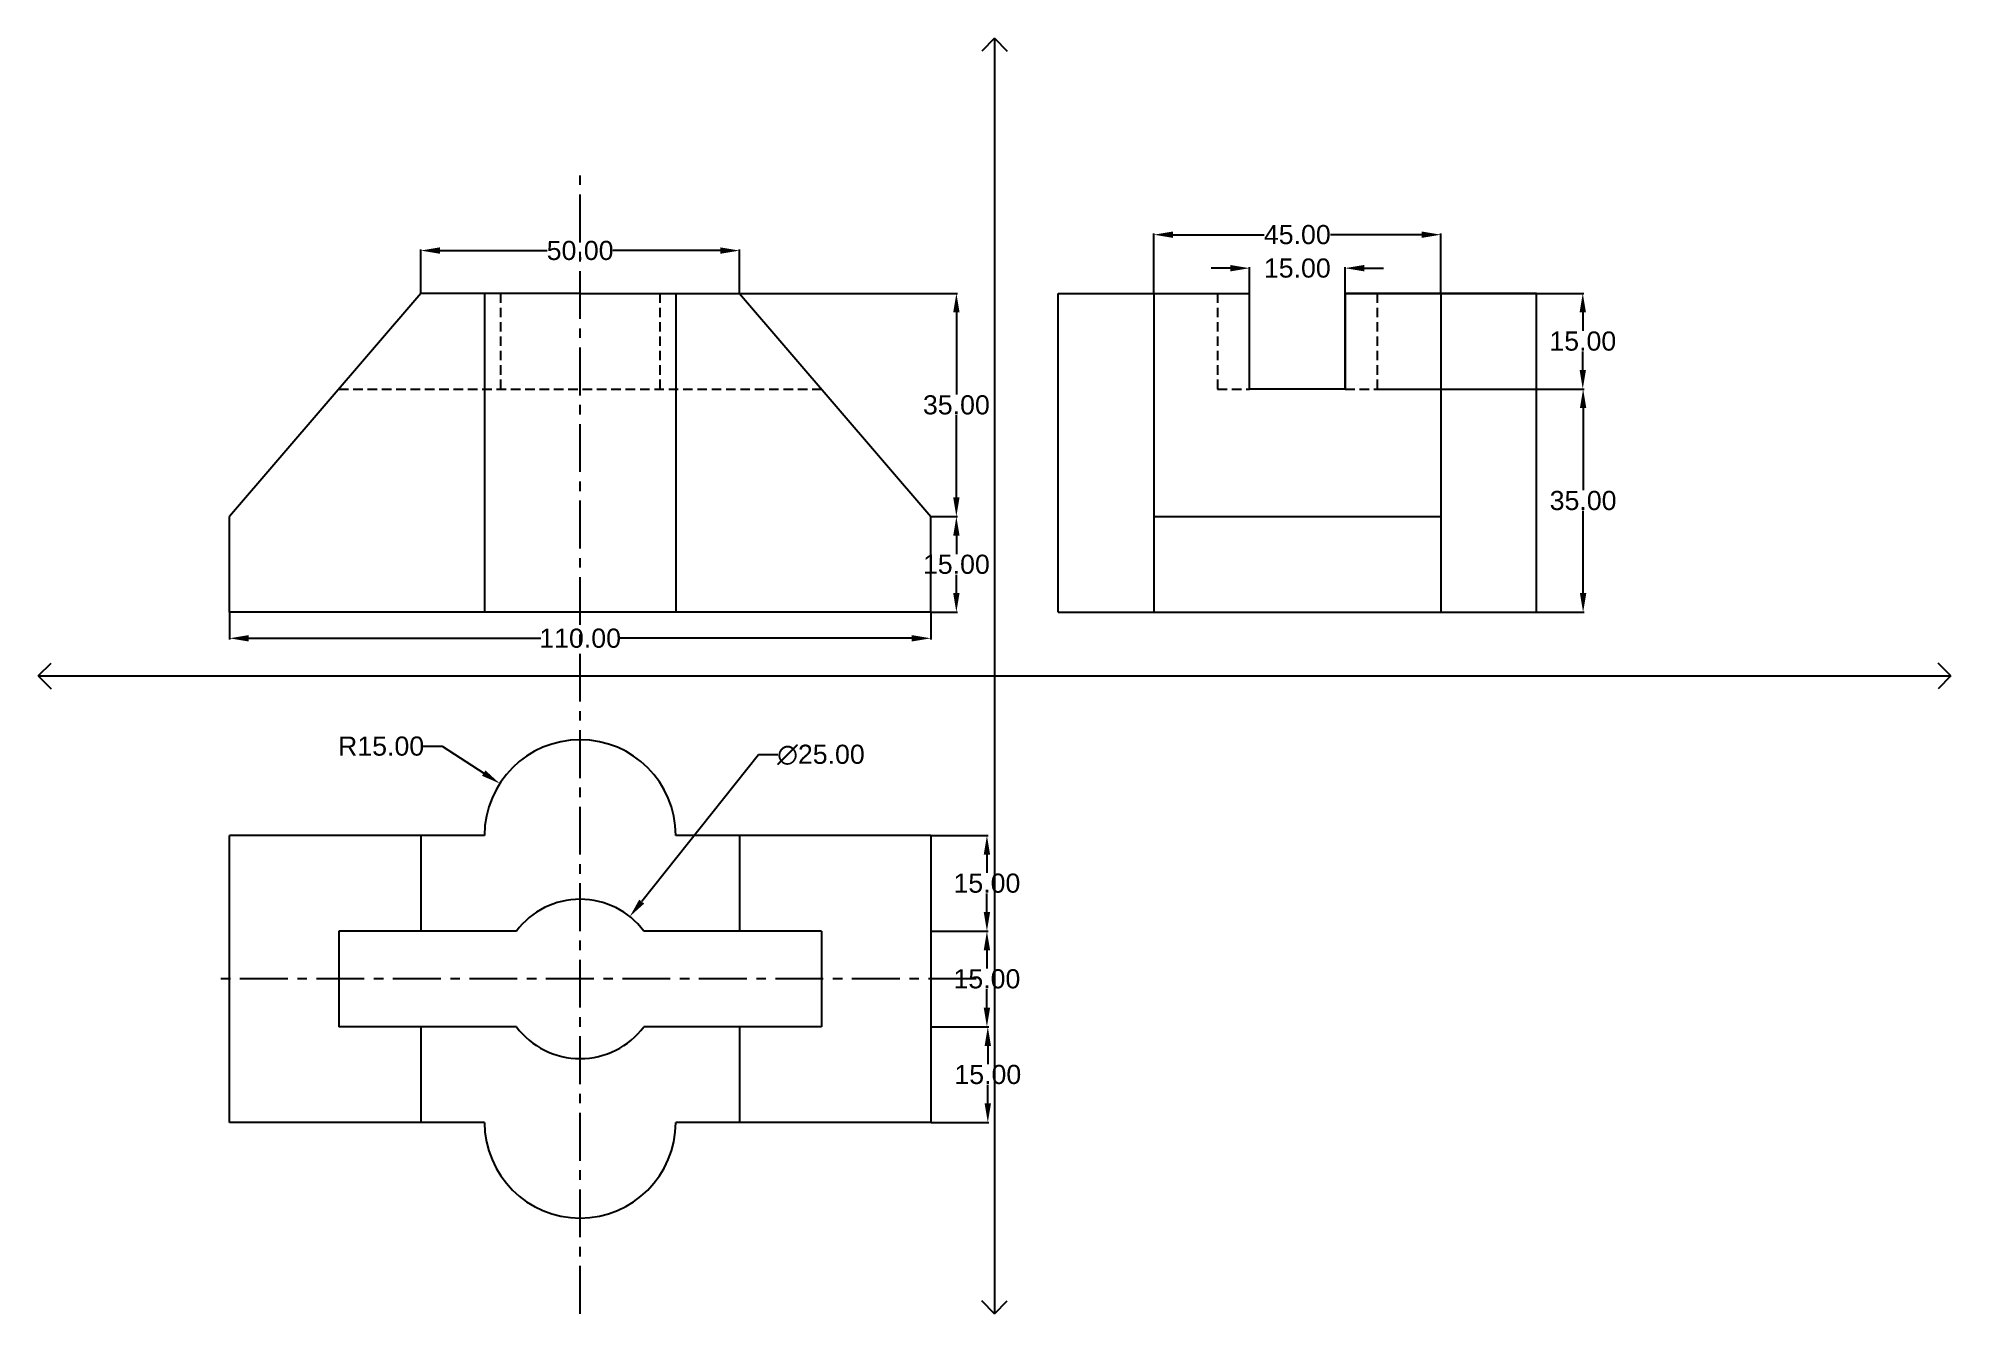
# Model space of a CAD drawing. Header units: millimetres. Extents: x -150 to 150, y -100 to 100.
import ezdxf

# ---------------------------------------------------------------- set-up
doc = ezdxf.new("R2010")
doc.units = ezdxf.units.MM
doc.header["$LTSCALE"] = 3
doc.header["$MEASUREMENT"] = 0
doc.linetypes.add('CENTERX2', pattern=[4, 2.5, -0.5, 0.5, -0.5])
doc.linetypes.add('HIDDENX2', pattern=[0.75, 0.5, -0.25])
doc.styles.get("Standard").update_dxf_attribs({"font": 'arial.ttf'})
doc.dimstyles.get("Standard").update_dxf_attribs({"dimtxt": 3, "dimasz": 3, "dimexe": 0.18, "dimexo": 0.0625, "dimgap": 0.09, "dimtad": 0, "dimtih": 1, "dimtoh": 1, "dimzin": 0, "dimdsep": 46, "dimtxsty": 'Standard', "dimcen": 0.09, "dimadec": 0, "dimazin": 0, "dimtfac": 1, "dimtofl": 0, "dimtmove": 0, "dimatfit": 3, "dimfxl": 1, "dimtolj": 1, "dimtzin": 0, "dimarcsym": 0})

# ---------------------------------------------------------------- blocks, each defined once
blk = doc.blocks.new('*D2')
at = {"color": 0, "lineweight": -2, "transparency": 16777216}
for p, q in [((37, 63.95), (34, 63.95)), ((40, 45.06), (40, 64.13)), ((55, 45.06), (55, 64.13)), ((58, 63.95), (61, 63.95))]:
    blk.add_line(p, q, dxfattribs=at)
at = {"color": 0, "transparency": 16777216}
for points in [[(37, 64.45), (37, 63.45), (40, 63.95)], [(58, 64.45), (58, 63.45), (55, 63.95)]]:
    blk.add_solid(points, dxfattribs=at)
at = {"layer": 'Defpoints', "color": 0, "transparency": 16777216}
for p in [(40, 63.95), (40, 45), (55, 45)]:
    blk.add_point(p, dxfattribs=at)
at = {"color": 0, "transparency": 16777216, "insert": (47.5, 63.95), "char_height": 3, "attachment_point": 5}
blk.add_mtext('\\A1;15.00', dxfattribs=at)
blk = doc.blocks.new('*D3')
at = {"color": 0, "lineweight": -2, "transparency": 16777216}
for p, q in [((25, 60.06), (25, 69.38)), ((28, 69.2), (42.29, 69.2)), ((67, 69.2), (52.71, 69.2)), ((70, 60.06), (70, 69.38))]:
    blk.add_line(p, q, dxfattribs=at)
at = {"color": 0, "transparency": 16777216}
for points in [[(28, 69.7), (28, 68.7), (25, 69.2)], [(67, 69.7), (67, 68.7), (70, 69.2)]]:
    blk.add_solid(points, dxfattribs=at)
at = {"layer": 'Defpoints', "color": 0, "transparency": 16777216}
for p in [(70, 69.2), (25, 60), (70, 60)]:
    blk.add_point(p, dxfattribs=at)
at = {"color": 0, "transparency": 16777216, "insert": (47.5, 69.2), "char_height": 3, "attachment_point": 5}
blk.add_mtext('\\A1;45.00', dxfattribs=at)
blk = doc.blocks.new('*D4')
at = {"color": 0, "lineweight": -2, "transparency": 16777216}
for p, q in [((60.06, 60), (92.46, 60)), ((92.28, 57), (92.28, 54.12)), ((92.28, 48), (92.28, 50.88)), ((60.06, 45), (92.46, 45))]:
    blk.add_line(p, q, dxfattribs=at)
at = {"color": 0, "transparency": 16777216}
for points in [[(91.78, 57), (92.78, 57), (92.28, 60)], [(91.78, 48), (92.78, 48), (92.28, 45)]]:
    blk.add_solid(points, dxfattribs=at)
at = {"layer": 'Defpoints', "color": 0, "transparency": 16777216}
for p in [(60, 60), (60, 45), (92.28, 45)]:
    blk.add_point(p, dxfattribs=at)
at = {"color": 0, "transparency": 16777216, "insert": (92.28, 52.5), "char_height": 3, "attachment_point": 5}
blk.add_mtext('\\A1;15.00', dxfattribs=at)
blk = doc.blocks.new('*D5')
at = {"color": 0, "lineweight": -2, "transparency": 16777216}
for p, q in [((60.06, 45), (92.51, 45)), ((92.33, 42), (92.33, 29.12)), ((92.33, 13), (92.33, 25.88)), ((70.06, 10), (92.51, 10))]:
    blk.add_line(p, q, dxfattribs=at)
at = {"color": 0, "transparency": 16777216}
for points in [[(91.83, 42), (92.83, 42), (92.33, 45)], [(91.83, 13), (92.83, 13), (92.33, 10)]]:
    blk.add_solid(points, dxfattribs=at)
at = {"layer": 'Defpoints', "color": 0, "transparency": 16777216}
for p in [(60, 45), (70, 10), (92.33, 10)]:
    blk.add_point(p, dxfattribs=at)
at = {"color": 0, "transparency": 16777216, "insert": (92.33, 27.5), "char_height": 3, "attachment_point": 5}
blk.add_mtext('\\A1;35.00', dxfattribs=at)
blk = doc.blocks.new('*D6')
at = {"color": 0, "lineweight": -2, "transparency": 16777216}
for p, q in [((-120, 9.94), (-120, 5.73)), ((-10, 9.94), (-10, 5.73)), ((-117, 5.91), (-71.17, 5.91)), ((-13, 5.91), (-58.83, 5.91))]:
    blk.add_line(p, q, dxfattribs=at)
at = {"color": 0, "transparency": 16777216}
for points in [[(-117, 6.41), (-117, 5.41), (-120, 5.91)], [(-13, 6.41), (-13, 5.41), (-10, 5.91)]]:
    blk.add_solid(points, dxfattribs=at)
at = {"layer": 'Defpoints', "color": 0, "transparency": 16777216}
for p in [(-120, 10), (-10, 10), (-120, 5.91)]:
    blk.add_point(p, dxfattribs=at)
at = {"color": 0, "transparency": 16777216, "insert": (-65, 5.91), "char_height": 3, "attachment_point": 5}
blk.add_mtext('\\A1;110.00', dxfattribs=at)
blk = doc.blocks.new('*D7')
at = {"color": 0, "lineweight": -2, "transparency": 16777216}
for p, q in [((-9.94, 25), (-5.8, 25)), ((-5.98, 22), (-5.98, 19.12)), ((-5.98, 13), (-5.98, 15.88)), ((-9.94, 10), (-5.8, 10))]:
    blk.add_line(p, q, dxfattribs=at)
at = {"color": 0, "transparency": 16777216}
for points in [[(-6.48, 22), (-5.48, 22), (-5.98, 25)], [(-6.48, 13), (-5.48, 13), (-5.98, 10)]]:
    blk.add_solid(points, dxfattribs=at)
at = {"layer": 'Defpoints', "color": 0, "transparency": 16777216}
for p in [(-10, 25), (-5.98, 25), (-10, 10)]:
    blk.add_point(p, dxfattribs=at)
at = {"color": 0, "transparency": 16777216, "insert": (-5.98, 17.5), "char_height": 3, "attachment_point": 5}
blk.add_mtext('\\A1;15.00', dxfattribs=at)
blk = doc.blocks.new('*D8')
at = {"color": 0, "lineweight": -2, "transparency": 16777216}
for p, q in [((-39.94, 60), (-5.8, 60)), ((-5.98, 57), (-5.98, 44.12)), ((-5.98, 28), (-5.98, 40.88)), ((-9.94, 25), (-5.8, 25))]:
    blk.add_line(p, q, dxfattribs=at)
at = {"color": 0, "transparency": 16777216}
for points in [[(-6.48, 57), (-5.48, 57), (-5.98, 60)], [(-6.48, 28), (-5.48, 28), (-5.98, 25)]]:
    blk.add_solid(points, dxfattribs=at)
at = {"layer": 'Defpoints', "color": 0, "transparency": 16777216}
for p in [(-40, 60), (-5.98, 60), (-10, 25)]:
    blk.add_point(p, dxfattribs=at)
at = {"color": 0, "transparency": 16777216, "insert": (-5.98, 42.5), "char_height": 3, "attachment_point": 5}
blk.add_mtext('\\A1;35.00', dxfattribs=at)
blk = doc.blocks.new('*D9')
at = {"color": 0, "lineweight": -2, "transparency": 16777216}
for p, q in [((-90, 60.06), (-90, 66.89)), ((-87, 66.71), (-70.15, 66.71)), ((-43, 66.71), (-59.85, 66.71)), ((-40, 60.06), (-40, 66.89))]:
    blk.add_line(p, q, dxfattribs=at)
at = {"color": 0, "transparency": 16777216}
for points in [[(-87, 67.21), (-87, 66.21), (-90, 66.71)], [(-43, 67.21), (-43, 66.21), (-40, 66.71)]]:
    blk.add_solid(points, dxfattribs=at)
at = {"layer": 'Defpoints', "color": 0, "transparency": 16777216}
for p in [(-90, 66.71), (-90, 60), (-40, 60)]:
    blk.add_point(p, dxfattribs=at)
at = {"color": 0, "transparency": 16777216, "insert": (-65, 66.71), "char_height": 3, "attachment_point": 5}
blk.add_mtext('\\A1;50.00', dxfattribs=at)
blk = doc.blocks.new('*D11')
at = {"color": 0, "lineweight": -2, "transparency": 16777216}
for p, q in [((-37, -12.37), (-55.34, -35.38)), ((-34, -12.37), (-37, -12.37)), ((-65.09, -47.5), (-64.91, -47.5)), ((-65, -47.59), (-65, -47.41))]:
    blk.add_line(p, q, dxfattribs=at)
at = {"color": 0, "transparency": 16777216}
blk.add_solid([(-55.73, -35.07), (-54.95, -35.69), (-57.21, -37.72)], dxfattribs=at)
at = {"layer": 'Defpoints', "color": 0, "transparency": 16777216}
for p in [(-57.21, -37.72), (-72.79, -57.28)]:
    blk.add_point(p, dxfattribs=at)
at = {"color": 0, "transparency": 16777216, "insert": (-27.22, -12.37), "char_height": 3, "attachment_point": 5}
blk.add_mtext('\\A1;∅25.00', dxfattribs=at)
blk = doc.blocks.new('*D12')
at = {"color": 0, "lineweight": -2, "transparency": 16777216}
for p, q in [((-89.64, -11.01), (-86.64, -11.01)), ((-86.64, -11.01), (-80.12, -15.23)), ((-65.09, -25), (-64.91, -25)), ((-65, -25.09), (-65, -24.91))]:
    blk.add_line(p, q, dxfattribs=at)
at = {"color": 0, "transparency": 16777216}
blk.add_solid([(-79.85, -14.81), (-80.39, -15.65), (-77.6, -16.86)], dxfattribs=at)
at = {"layer": 'Defpoints', "color": 0, "transparency": 16777216}
for p in [(-77.6, -16.86), (-65, -25)]:
    blk.add_point(p, dxfattribs=at)
at = {"color": 0, "transparency": 16777216, "insert": (-96.22, -11.01), "char_height": 3, "attachment_point": 5}
blk.add_mtext('\\A1;R15.00', dxfattribs=at)
blk = doc.blocks.new('*D13')
at = {"color": 0, "lineweight": -2, "transparency": 16777216}
for p, q in [((-9.94, -25), (-1.01, -25)), ((-1.19, -28), (-1.19, -30.88)), ((-1.19, -37), (-1.19, -34.12)), ((-9.94, -40), (-1.01, -40))]:
    blk.add_line(p, q, dxfattribs=at)
at = {"color": 0, "transparency": 16777216}
for points in [[(-1.69, -28), (-0.69, -28), (-1.19, -25)], [(-1.69, -37), (-0.69, -37), (-1.19, -40)]]:
    blk.add_solid(points, dxfattribs=at)
at = {"layer": 'Defpoints', "color": 0, "transparency": 16777216}
for p in [(-10, -25), (-10, -40), (-1.19, -40)]:
    blk.add_point(p, dxfattribs=at)
at = {"color": 0, "transparency": 16777216, "insert": (-1.19, -32.5), "char_height": 3, "attachment_point": 5}
blk.add_mtext('\\A1;15.00', dxfattribs=at)
blk = doc.blocks.new('*D14')
at = {"color": 0, "lineweight": -2, "transparency": 16777216}
for p, q in [((-9.94, -40), (-1.01, -40)), ((-1.19, -43), (-1.19, -45.88)), ((-1.19, -52), (-1.19, -49.12)), ((-9.94, -55), (-1.01, -55))]:
    blk.add_line(p, q, dxfattribs=at)
at = {"color": 0, "transparency": 16777216}
for points in [[(-1.69, -43), (-0.69, -43), (-1.19, -40)], [(-1.69, -52), (-0.69, -52), (-1.19, -55)]]:
    blk.add_solid(points, dxfattribs=at)
at = {"layer": 'Defpoints', "color": 0, "transparency": 16777216}
for p in [(-10, -40), (-10, -55), (-1.19, -55)]:
    blk.add_point(p, dxfattribs=at)
at = {"color": 0, "transparency": 16777216, "insert": (-1.19, -47.5), "char_height": 3, "attachment_point": 5}
blk.add_mtext('\\A1;15.00', dxfattribs=at)
blk = doc.blocks.new('*D15')
at = {"color": 0, "lineweight": -2, "transparency": 16777216}
for p, q in [((-9.94, -55), (-0.87, -55)), ((-1.05, -58), (-1.05, -60.88)), ((-1.05, -67), (-1.05, -64.12)), ((-9.94, -70), (-0.87, -70))]:
    blk.add_line(p, q, dxfattribs=at)
at = {"color": 0, "transparency": 16777216}
for points in [[(-1.55, -58), (-0.55, -58), (-1.05, -55)], [(-1.55, -67), (-0.55, -67), (-1.05, -70)]]:
    blk.add_solid(points, dxfattribs=at)
at = {"layer": 'Defpoints', "color": 0, "transparency": 16777216}
for p in [(-10, -55), (-10, -70), (-1.05, -70)]:
    blk.add_point(p, dxfattribs=at)
at = {"color": 0, "transparency": 16777216, "insert": (-1.05, -62.5), "char_height": 3, "attachment_point": 5}
blk.add_mtext('\\A1;15.00', dxfattribs=at)

msp = doc.modelspace()

# ---------------------------------------------------------------- linework, layer by layer
for p, q in [((0, 100), (-2, 98)), ((0, 100), (0, -100)), ((0, 100), (2, 98)), ((-90, 60), (-120, 25)), ((-65, 60), (-90, 60)), ((-80, 60), (-80, 10)), ((-65, 60), (-40, 60)), ((-50, 60), (-50, 10)), ((-40, 60), (-10, 25)), ((10, 10), (10, 60)), ((10, 60), (25, 60)), ((25, 60), (40, 60)), ((25, 60), (25, 10)), ((40, 45), (40, 60)), ((70, 60), (55, 60)), ((55, 60), (70, 60)), ((55, 60), (55, 45)), ((85, 60), (70, 60)), ((70, 60), (70, 10)), ((85, 10), (85, 60)), ((55, 45), (40, 45)), ((-120, 10), (-120, 25)), ((-10, 10), (-10, 25)), ((25, 25), (70, 25)), ((-10, 10), (-120, 10)), ((10, 10), (85, 10)), ((-150, 0), (-148, 2)), ((-150, 0), (150, 0)), ((-150, 0), (-148, -2)), ((150, 0), (148, 2)), ((150, 0), (148, -2)), ((-120, -70), (-120, -25)), ((-80, -25), (-120, -25)), ((-90, -25), (-90, -40)), ((-10, -25), (-50, -25)), ((-40, -25), (-40, -40)), ((-10, -25), (-10, -40)), ((-75, -40), (-102.857, -40)), ((-102.857, -40), (-102.857, -55)), ((-27.143, -40), (-55, -40)), ((-27.143, -40), (-27.143, -55)), ((-10, -40), (-10, -55)), ((-75, -55), (-102.857, -55)), ((-90, -55), (-90, -70)), ((-27.143, -55), (-55, -55)), ((-40, -55), (-40, -70)), ((-10, -55), (-10, -70)), ((-80, -70), (-120, -70)), ((-10, -70), (-50, -70)), ((0, -100), (-2, -98)), ((0, -100), (2, -98))]:
    msp.add_line(p, q)
at = {"linetype": 'CENTERX2'}
for p, q in [((-65, -100), (-65, 80)), ((-2.857, -47.5), (-122.857, -47.5))]:
    msp.add_line(p, q, dxfattribs=at)
at = {"linetype": 'HIDDENX2'}
for p, q in [((-77.5, 60), (-77.5, 45)), ((-52.5, 60), (-52.5, 45)), ((35, 60), (35, 45)), ((60, 60), (60, 45)), ((-102.857, 45), (-27.143, 45)), ((35, 45), (40, 45)), ((55, 45), (60, 45))]:
    msp.add_line(p, q, dxfattribs=at)
for centre, radius, start, end in [((-65, -25), 15, 0, 180), ((-65, -47.5), 12.5, 36.8699, 143.1301), ((-65, -47.5), 12.5, 216.8699, 323.1301), ((-65, -70), 15, 180, 0)]:
    msp.add_arc(centre, radius, start, end)

# ---------------------------------------------------------------- dimensions: what is measured, and where the dimension line sits
for base, p1, p2, picture, middle in [((70, 69.196), (25, 60), (70, 60), '*D3', (47.5, 69.196)), ((-90, 66.713), (-40, 60), (-90, 60), '*D9', (-65, 66.713)), ((40, 63.954), (55, 45), (40, 45), '*D2', (47.5, 63.954)), ((-120, 5.91), (-10, 10), (-120, 10), '*D6', (-65, 5.91))]:
    dim = msp.add_linear_dim(base=base, p1=p1, p2=p2, dimstyle='Standard')
    dim.commit()
    dim.dimension.update_dxf_attribs({"geometry": picture, "text_midpoint": middle})
for base, p1, p2, picture, middle in [((-5.979, 60), (-10, 25), (-40, 60), '*D8', (-5.979, 42.5)), ((92.277, 45), (60, 60), (60, 45), '*D4', (92.277, 52.5)), ((92.333, 10), (60, 45), (70, 10), '*D5', (92.333, 27.5)), ((-5.979, 25), (-10, 10), (-10, 25), '*D7', (-5.979, 17.5)), ((-1.188, -40), (-10, -25), (-10, -40), '*D13', (-1.188, -32.5)), ((-1.188, -55), (-10, -40), (-10, -55), '*D14', (-1.188, -47.5)), ((-1.052, -70), (-10, -55), (-10, -70), '*D15', (-1.052, -62.5))]:
    dim = msp.add_linear_dim(base=base, p1=p1, p2=p2, angle=90, dimstyle='Standard')
    dim.commit()
    dim.dimension.update_dxf_attribs({"geometry": picture, "text_midpoint": middle})
dim = msp.add_radius_dim(center=(-65, -25), mpoint=(-77.597, -16.857), dimstyle='Standard')
dim.commit()
dim.dimension.update_dxf_attribs({"geometry": '*D12', "text_midpoint": (-96.221, -11.012), "dimtype": 164})
dim = msp.add_diameter_dim_2p(p1=(-72.79, -57.276), p2=(-57.21, -37.724), dimstyle='Standard')
dim.commit()
dim.dimension.update_dxf_attribs({"geometry": '*D11', "text_midpoint": (-27.224, -12.367), "dimtype": 163})

doc.saveas('drawing.dxf')
